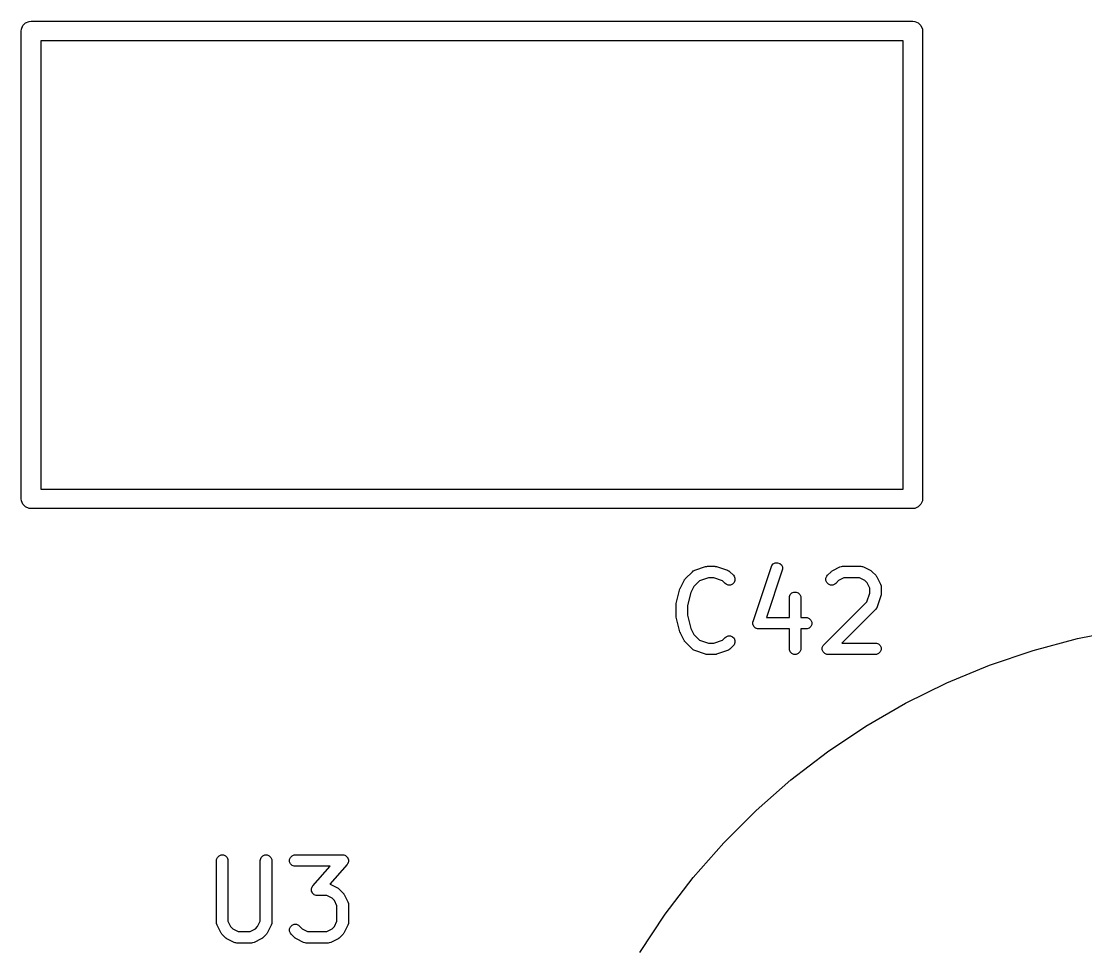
# Model space of a CAD drawing. Header units: inches. Extents: x 1.31 to 5.24, y -7.02 to -1.13.
# Drawn here: x 3.518 to 4.065, y -4.59 to -4.115 of the extents above; entities that cross this region are included whole.
import ezdxf

# ---------------------------------------------------------------- set-up
doc = ezdxf.new("R2010")
doc.units = ezdxf.units.IN
doc.header["$MEASUREMENT"] = 0
doc.layers.add('F.Silkscreen', color=41, linetype='CONTINUOUS', true_color=0xf2eda1)

msp = doc.modelspace()

# ---------------------------------------------------------------- linework, layer by layer
at = {"layer": 'F.Silkscreen', "linetype": 'CONTINUOUS'}
for p, q in [((3.52063, -4.11547), (3.52243, -4.11472)), ((3.52243, -4.11472), (3.52341, -4.11463)), ((3.52341, -4.11463), (3.97616, -4.11463)), ((3.97616, -4.11463), (3.97714, -4.11472)), ((3.97714, -4.11472), (3.97894, -4.11547)), ((3.51841, -4.11963), (3.5185, -4.11865)), ((3.51841, -4.35978), (3.51841, -4.11963)), ((3.5185, -4.11865), (3.51925, -4.11685)), ((3.51925, -4.11685), (3.52063, -4.11547)), ((3.97894, -4.11547), (3.98032, -4.11685)), ((3.98032, -4.11685), (3.98107, -4.11865)), ((3.98107, -4.11865), (3.98116, -4.11963)), ((3.98116, -4.11963), (3.98116, -4.35978)), ((3.52841, -4.12463), (3.52841, -4.35478)), ((3.97116, -4.12463), (3.52841, -4.12463)), ((3.97116, -4.35478), (3.97116, -4.12463)), ((3.52841, -4.35478), (3.97116, -4.35478)), ((3.5185, -4.36076), (3.51841, -4.35978)), ((3.51925, -4.36256), (3.5185, -4.36076)), ((3.98107, -4.36076), (3.98032, -4.36256)), ((3.98116, -4.35978), (3.98107, -4.36076)), ((3.52063, -4.36394), (3.51925, -4.36256)), ((3.52243, -4.36469), (3.52063, -4.36394)), ((3.52341, -4.36478), (3.52243, -4.36469)), ((3.97616, -4.36478), (3.52341, -4.36478)), ((3.97714, -4.36469), (3.97616, -4.36478)), ((3.97894, -4.36394), (3.97714, -4.36469)), ((3.98032, -4.36256), (3.97894, -4.36394)), ((3.90376, -4.39404), (3.90452, -4.39317)), ((3.90452, -4.39317), (3.90555, -4.39265)), ((3.90555, -4.39265), (3.9067, -4.39257)), ((3.9067, -4.39257), (3.90779, -4.39293)), ((3.90779, -4.39293), (3.90866, -4.39369)), ((3.90866, -4.39369), (3.90918, -4.39472)), ((3.85925, -4.40091), (3.863, -4.39716)), ((3.863, -4.39716), (3.86344, -4.39679)), ((3.86344, -4.39679), (3.86354, -4.39675)), ((3.86354, -4.39675), (3.86362, -4.39668)), ((3.86362, -4.39668), (3.86415, -4.39645)), ((3.86415, -4.39645), (3.86978, -4.39457)), ((3.86978, -4.39457), (3.87006, -4.39451)), ((3.87006, -4.39451), (3.87013, -4.39448)), ((3.87013, -4.39448), (3.87024, -4.39447)), ((3.87024, -4.39447), (3.87034, -4.39445)), ((3.87034, -4.39445), (3.87042, -4.39445)), ((3.87042, -4.39445), (3.87071, -4.39442)), ((3.87071, -4.39442), (3.87446, -4.39442)), ((3.87446, -4.39442), (3.87475, -4.39445)), ((3.87475, -4.39445), (3.87483, -4.39445)), ((3.87483, -4.39445), (3.87493, -4.39447)), ((3.87493, -4.39447), (3.87503, -4.39448)), ((3.87503, -4.39448), (3.87511, -4.39451)), ((3.87511, -4.39451), (3.87539, -4.39457)), ((3.87539, -4.39457), (3.88102, -4.39645)), ((3.88102, -4.39645), (3.88155, -4.39668)), ((3.88155, -4.39668), (3.88163, -4.39675)), ((3.88163, -4.39675), (3.88172, -4.39679)), ((3.88172, -4.39679), (3.88217, -4.39716)), ((3.88217, -4.39716), (3.88405, -4.39904)), ((3.88405, -4.39904), (3.88441, -4.39948)), ((3.89415, -4.42269), (3.90353, -4.39457)), ((3.90913, -4.39643), (3.90105, -4.42067)), ((3.90353, -4.39457), (3.90376, -4.39404)), ((3.90926, -4.39587), (3.90913, -4.39643)), ((3.90918, -4.39472), (3.90926, -4.39587)), ((3.932, -4.39948), (3.93236, -4.39904)), ((3.93236, -4.39904), (3.93424, -4.39716)), ((3.93424, -4.39716), (3.93446, -4.39698)), ((3.93446, -4.39698), (3.93452, -4.39692)), ((3.93452, -4.39692), (3.9346, -4.39686)), ((3.9346, -4.39686), (3.93469, -4.39679)), ((3.93469, -4.39679), (3.93476, -4.39676)), ((3.93476, -4.39676), (3.93501, -4.39661)), ((3.93501, -4.39661), (3.93875, -4.39473)), ((3.93875, -4.39473), (3.9393, -4.39453)), ((3.9393, -4.39453), (3.9394, -4.39452)), ((3.9394, -4.39452), (3.9395, -4.39448)), ((3.9395, -4.39448), (3.94008, -4.39442)), ((3.94008, -4.39442), (3.94945, -4.39442)), ((3.94945, -4.39442), (3.95003, -4.39448)), ((3.95003, -4.39448), (3.95012, -4.39452)), ((3.95012, -4.39452), (3.95023, -4.39453)), ((3.95023, -4.39453), (3.95077, -4.39473)), ((3.95077, -4.39473), (3.95452, -4.39661)), ((3.95452, -4.39661), (3.95477, -4.39676)), ((3.95477, -4.39676), (3.95484, -4.39679)), ((3.95484, -4.39679), (3.95492, -4.39686)), ((3.95492, -4.39686), (3.95501, -4.39692)), ((3.95501, -4.39692), (3.95506, -4.39698)), ((3.95506, -4.39698), (3.95529, -4.39716)), ((3.95529, -4.39716), (3.95716, -4.39904)), ((3.95716, -4.39904), (3.95735, -4.39926)), ((3.95735, -4.39926), (3.95741, -4.39931)), ((3.95741, -4.39931), (3.95746, -4.3994)), ((3.85682, -4.40543), (3.85869, -4.40168)), ((3.85869, -4.40168), (3.85885, -4.40143)), ((3.85885, -4.40143), (3.85888, -4.40136)), ((3.85888, -4.40136), (3.85895, -4.40128)), ((3.85895, -4.40128), (3.859, -4.40119)), ((3.859, -4.40119), (3.85906, -4.40114)), ((3.85906, -4.40114), (3.85925, -4.40091)), ((3.86376, -4.40475), (3.86225, -4.40778)), ((3.86668, -4.40183), (3.86376, -4.40475)), ((3.87119, -4.40033), (3.86668, -4.40183)), ((3.87398, -4.40033), (3.87119, -4.40033)), ((3.87849, -4.40183), (3.87398, -4.40033)), ((3.87987, -4.40321), (3.87849, -4.40183)), ((3.88032, -4.40358), (3.87987, -4.40321)), ((3.88138, -4.40402), (3.88032, -4.40358)), ((3.88253, -4.40402), (3.88138, -4.40402)), ((3.8836, -4.40358), (3.88253, -4.40402)), ((3.88441, -4.40276), (3.8836, -4.40358)), ((3.88441, -4.39948), (3.88485, -4.40055)), ((3.88485, -4.4017), (3.88441, -4.40276)), ((3.88485, -4.40055), (3.88485, -4.4017)), ((3.93155, -4.40055), (3.932, -4.39948)), ((3.93155, -4.4017), (3.93155, -4.40055)), ((3.932, -4.40276), (3.93155, -4.4017)), ((3.93281, -4.40358), (3.932, -4.40276)), ((3.93388, -4.40402), (3.93281, -4.40358)), ((3.93503, -4.40402), (3.93388, -4.40402)), ((3.93609, -4.40358), (3.93503, -4.40402)), ((3.93654, -4.40321), (3.93609, -4.40358)), ((3.93807, -4.40168), (3.93654, -4.40321)), ((3.94077, -4.40033), (3.93807, -4.40168)), ((3.94875, -4.40033), (3.94077, -4.40033)), ((3.95145, -4.40168), (3.94875, -4.40033)), ((3.95265, -4.40287), (3.95145, -4.40168)), ((3.954, -4.40557), (3.95265, -4.40287)), ((3.95746, -4.3994), (3.95753, -4.39948)), ((3.95753, -4.39948), (3.95756, -4.39956)), ((3.95756, -4.39956), (3.95771, -4.3998)), ((3.95771, -4.3998), (3.95959, -4.40355)), ((3.95959, -4.40355), (3.9598, -4.40409)), ((3.9598, -4.40409), (3.9598, -4.4042)), ((3.9598, -4.4042), (3.95984, -4.4043)), ((3.95984, -4.4043), (3.9599, -4.40487)), ((3.85472, -4.41353), (3.8566, -4.40603)), ((3.8566, -4.40603), (3.85661, -4.40599)), ((3.85661, -4.40597), (3.8567, -4.40573)), ((3.85661, -4.40599), (3.85661, -4.40597)), ((3.8567, -4.40573), (3.85679, -4.40549)), ((3.85679, -4.40549), (3.8568, -4.40547)), ((3.8568, -4.40547), (3.85682, -4.40543)), ((3.86225, -4.40778), (3.86054, -4.41461)), ((3.91275, -4.4105), (3.91281, -4.40992)), ((3.91281, -4.40992), (3.91325, -4.40886)), ((3.91325, -4.40886), (3.91406, -4.40804)), ((3.91406, -4.40804), (3.91513, -4.4076)), ((3.91513, -4.4076), (3.91628, -4.4076)), ((3.91628, -4.4076), (3.91734, -4.40804)), ((3.91734, -4.40804), (3.91816, -4.40886)), ((3.91816, -4.40886), (3.9186, -4.40992)), ((3.9186, -4.40992), (3.91866, -4.4105)), ((3.95249, -4.41265), (3.954, -4.40814)), ((3.954, -4.40814), (3.954, -4.40557)), ((3.95975, -4.40956), (3.95787, -4.41518)), ((3.95981, -4.40927), (3.95975, -4.40956)), ((3.95984, -4.4092), (3.95981, -4.40927)), ((3.95985, -4.40909), (3.95984, -4.4092)), ((3.95988, -4.40899), (3.95985, -4.40909)), ((3.9599, -4.40862), (3.95987, -4.40891)), ((3.95987, -4.40891), (3.95988, -4.40899)), ((3.9599, -4.40487), (3.9599, -4.40862)), ((3.85463, -4.41425), (3.85464, -4.41415)), ((3.85463, -4.41987), (3.85463, -4.41425)), ((3.85464, -4.4141), (3.85467, -4.41389)), ((3.85464, -4.41415), (3.85464, -4.4141)), ((3.85467, -4.41389), (3.85469, -4.41367)), ((3.85469, -4.41367), (3.85471, -4.41363)), ((3.85471, -4.41363), (3.85472, -4.41353)), ((3.86054, -4.41461), (3.86054, -4.41951)), ((3.91275, -4.42067), (3.91275, -4.4105)), ((3.91866, -4.4105), (3.91866, -4.42067)), ((3.93049, -4.43466), (3.95249, -4.41265)), ((3.95764, -4.41571), (3.95757, -4.41579)), ((3.95787, -4.41518), (3.95764, -4.41571)), ((3.85464, -4.41997), (3.85463, -4.41987)), ((3.85464, -4.42002), (3.85464, -4.41997)), ((3.85467, -4.42023), (3.85464, -4.42002)), ((3.85469, -4.42045), (3.85467, -4.42023)), ((3.85471, -4.42049), (3.85469, -4.42045)), ((3.85472, -4.42059), (3.85471, -4.42049)), ((3.8566, -4.42809), (3.85472, -4.42059)), ((3.86054, -4.41951), (3.86225, -4.42634)), ((3.90105, -4.42067), (3.91275, -4.42067)), ((3.91866, -4.42067), (3.92133, -4.42067)), ((3.92133, -4.42067), (3.9219, -4.42073)), ((3.9219, -4.42073), (3.92297, -4.42117)), ((3.92297, -4.42117), (3.92378, -4.42198)), ((3.95716, -4.41634), (3.9397, -4.43379)), ((3.95753, -4.41589), (3.95716, -4.41634)), ((3.95757, -4.41579), (3.95753, -4.41589)), ((3.86225, -4.42634), (3.86376, -4.42937)), ((3.89403, -4.42325), (3.89406, -4.4231)), ((3.89406, -4.42372), (3.89403, -4.42325)), ((3.89406, -4.42305), (3.89409, -4.42297)), ((3.89406, -4.4231), (3.89406, -4.42305)), ((3.89406, -4.4242), (3.89406, -4.42372)), ((3.8941, -4.4243), (3.89406, -4.4242)), ((3.89409, -4.42297), (3.89415, -4.42269)), ((3.89411, -4.4244), (3.8941, -4.4243)), ((3.89432, -4.42482), (3.89411, -4.4244)), ((3.8945, -4.42526), (3.89432, -4.42482)), ((3.89458, -4.42534), (3.8945, -4.42526)), ((3.89462, -4.42543), (3.89458, -4.42534)), ((3.89498, -4.42574), (3.89462, -4.42543)), ((3.89532, -4.42608), (3.89498, -4.42574)), ((3.89541, -4.42612), (3.89532, -4.42608)), ((3.89549, -4.42619), (3.89541, -4.42612)), ((3.89594, -4.42634), (3.89549, -4.42619)), ((3.89638, -4.42652), (3.89594, -4.42634)), ((3.89653, -4.42653), (3.89638, -4.42652)), ((3.89659, -4.42655), (3.89653, -4.42653)), ((3.89666, -4.42655), (3.89659, -4.42655)), ((3.89696, -4.42657), (3.89666, -4.42655)), ((3.91275, -4.42657), (3.89696, -4.42657)), ((3.91275, -4.43674), (3.91275, -4.42657)), ((3.92133, -4.42657), (3.91866, -4.42657)), ((3.91866, -4.42657), (3.91866, -4.43674)), ((3.9219, -4.42652), (3.92133, -4.42657)), ((3.92297, -4.42608), (3.9219, -4.42652)), ((3.92378, -4.42526), (3.92297, -4.42608)), ((3.92378, -4.42198), (3.92422, -4.42305)), ((3.92422, -4.4242), (3.92378, -4.42526)), ((3.92422, -4.42305), (3.92422, -4.4242)), ((3.85661, -4.42813), (3.8566, -4.42809)), ((3.85661, -4.42815), (3.85661, -4.42813)), ((3.8567, -4.42839), (3.85661, -4.42815)), ((3.85679, -4.42863), (3.8567, -4.42839)), ((3.8568, -4.42865), (3.85679, -4.42863)), ((3.85682, -4.42869), (3.8568, -4.42865)), ((3.85869, -4.43244), (3.85682, -4.42869)), ((3.86376, -4.42937), (3.86668, -4.43229)), ((3.87849, -4.43229), (3.87987, -4.43091)), ((3.87987, -4.43091), (3.88032, -4.43054)), ((3.88032, -4.43054), (3.88138, -4.4301)), ((3.88138, -4.4301), (3.88253, -4.4301)), ((3.88253, -4.4301), (3.8836, -4.43054)), ((3.8836, -4.43054), (3.88441, -4.43135)), ((3.88441, -4.43135), (3.88485, -4.43242)), ((4.03791, -4.43761), (4.06076, -4.43149)), ((4.06076, -4.43149), (4.08395, -4.42687)), ((3.85885, -4.43269), (3.85869, -4.43244)), ((3.85888, -4.43276), (3.85885, -4.43269)), ((3.85895, -4.43284), (3.85888, -4.43276)), ((3.859, -4.43293), (3.85895, -4.43284)), ((3.85906, -4.43298), (3.859, -4.43293)), ((3.85925, -4.43321), (3.85906, -4.43298)), ((3.863, -4.43696), (3.85925, -4.43321)), ((3.86344, -4.43733), (3.863, -4.43696)), ((3.86354, -4.43737), (3.86344, -4.43733)), ((3.86362, -4.43744), (3.86354, -4.43737)), ((3.86415, -4.43767), (3.86362, -4.43744)), ((3.86668, -4.43229), (3.87119, -4.43379)), ((3.87119, -4.43379), (3.87398, -4.43379)), ((3.87398, -4.43379), (3.87849, -4.43229)), ((3.88155, -4.43744), (3.88102, -4.43767)), ((3.88163, -4.43737), (3.88155, -4.43744)), ((3.88172, -4.43733), (3.88163, -4.43737)), ((3.88217, -4.43696), (3.88172, -4.43733)), ((3.88405, -4.43508), (3.88217, -4.43696)), ((3.88441, -4.43464), (3.88405, -4.43508)), ((3.88485, -4.43357), (3.88441, -4.43464)), ((3.88485, -4.43242), (3.88485, -4.43357)), ((3.91281, -4.43732), (3.91275, -4.43674)), ((3.91325, -4.43839), (3.91281, -4.43732)), ((3.9186, -4.43732), (3.91816, -4.43839)), ((3.91866, -4.43674), (3.9186, -4.43732)), ((3.92968, -4.43617), (3.93012, -4.4351)), ((3.92968, -4.43732), (3.92968, -4.43617)), ((3.93012, -4.43839), (3.92968, -4.43732)), ((3.93012, -4.4351), (3.93049, -4.43466)), ((3.9397, -4.43379), (3.95695, -4.43379)), ((3.95695, -4.43379), (3.95752, -4.43385)), ((3.95752, -4.43385), (3.95859, -4.43429)), ((3.95859, -4.43429), (3.9594, -4.4351)), ((3.9594, -4.4351), (3.95984, -4.43617)), ((3.95984, -4.43732), (3.9594, -4.43839)), ((3.95984, -4.43617), (3.95984, -4.43732)), ((4.01552, -4.44521), (4.03791, -4.43761)), ((3.86978, -4.43955), (3.86415, -4.43767)), ((3.87006, -4.43961), (3.86978, -4.43955)), ((3.87013, -4.43964), (3.87006, -4.43961)), ((3.87024, -4.43965), (3.87013, -4.43964)), ((3.87034, -4.43967), (3.87024, -4.43965)), ((3.87042, -4.43967), (3.87034, -4.43967)), ((3.87071, -4.4397), (3.87042, -4.43967)), ((3.87446, -4.4397), (3.87071, -4.4397)), ((3.87475, -4.43967), (3.87446, -4.4397)), ((3.87483, -4.43967), (3.87475, -4.43967)), ((3.87493, -4.43965), (3.87483, -4.43967)), ((3.87503, -4.43964), (3.87493, -4.43965)), ((3.87511, -4.43961), (3.87503, -4.43964)), ((3.87539, -4.43955), (3.87511, -4.43961)), ((3.88102, -4.43767), (3.87539, -4.43955)), ((3.91406, -4.4392), (3.91325, -4.43839)), ((3.91513, -4.43964), (3.91406, -4.4392)), ((3.91628, -4.43964), (3.91513, -4.43964)), ((3.91734, -4.4392), (3.91628, -4.43964)), ((3.91816, -4.43839), (3.91734, -4.4392)), ((3.93094, -4.4392), (3.93012, -4.43839)), ((3.932, -4.43964), (3.93094, -4.4392)), ((3.93258, -4.4397), (3.932, -4.43964)), ((3.95695, -4.4397), (3.93258, -4.4397)), ((3.95752, -4.43964), (3.95695, -4.4397)), ((3.95859, -4.4392), (3.95752, -4.43964)), ((3.9594, -4.43839), (3.95859, -4.4392)), ((3.99367, -4.45426), (4.01552, -4.44521)), ((3.97246, -4.46472), (3.99367, -4.45426)), ((3.95197, -4.47655), (3.97246, -4.46472)), ((3.93231, -4.48969), (3.95197, -4.47655)), ((3.91355, -4.50409), (3.93231, -4.48969)), ((3.89576, -4.51968), (3.91355, -4.50409)), ((3.87904, -4.5364), (3.89576, -4.51968)), ((3.86345, -4.55418), (3.87904, -4.5364)), ((3.61863, -4.54547), (3.61868, -4.54489)), ((3.61863, -4.57734), (3.61863, -4.54547)), ((3.61868, -4.54489), (3.61912, -4.54382)), ((3.61912, -4.54382), (3.61994, -4.54301)), ((3.61994, -4.54301), (3.621, -4.54257)), ((3.621, -4.54257), (3.62215, -4.54257)), ((3.62215, -4.54257), (3.62322, -4.54301)), ((3.62322, -4.54301), (3.62403, -4.54382)), ((3.62403, -4.54382), (3.62447, -4.54489)), ((3.62447, -4.54489), (3.62453, -4.54547)), ((3.62453, -4.54547), (3.62453, -4.57664)), ((3.64112, -4.54547), (3.64118, -4.54489)), ((3.64112, -4.57664), (3.64112, -4.54547)), ((3.64118, -4.54489), (3.64162, -4.54382)), ((3.64162, -4.54382), (3.64244, -4.54301)), ((3.64244, -4.54301), (3.6435, -4.54257)), ((3.6435, -4.54257), (3.64465, -4.54257)), ((3.64465, -4.54257), (3.64572, -4.54301)), ((3.64572, -4.54301), (3.64653, -4.54382)), ((3.64653, -4.54382), (3.64697, -4.54489)), ((3.64697, -4.54489), (3.64703, -4.54547)), ((3.64703, -4.54547), (3.64703, -4.57734)), ((3.65618, -4.54489), (3.65662, -4.54382)), ((3.65618, -4.54604), (3.65618, -4.54489)), ((3.65662, -4.54711), (3.65618, -4.54604)), ((3.65662, -4.54382), (3.65743, -4.54301)), ((3.65743, -4.54301), (3.6585, -4.54257)), ((3.6585, -4.54257), (3.65907, -4.54251)), ((3.65907, -4.54251), (3.68345, -4.54251)), ((3.68345, -4.54251), (3.68375, -4.54254)), ((3.68375, -4.54254), (3.68383, -4.54254)), ((3.68383, -4.54254), (3.68388, -4.54256)), ((3.68388, -4.54256), (3.68402, -4.54257)), ((3.68402, -4.54257), (3.68447, -4.54275)), ((3.68447, -4.54275), (3.68492, -4.54291)), ((3.68492, -4.54291), (3.68499, -4.54297)), ((3.68499, -4.54297), (3.68509, -4.54301)), ((3.68509, -4.54301), (3.68543, -4.54335)), ((3.68543, -4.54335), (3.68579, -4.54367)), ((3.68579, -4.54367), (3.68583, -4.54375)), ((3.68583, -4.54375), (3.6859, -4.54382)), ((3.6859, -4.54382), (3.68608, -4.54427)), ((3.686, -4.54694), (3.68592, -4.54705)), ((3.68616, -4.54648), (3.686, -4.54694)), ((3.68608, -4.54427), (3.6863, -4.5447)), ((3.68634, -4.54604), (3.68616, -4.54648)), ((3.6863, -4.5447), (3.6863, -4.5448)), ((3.6863, -4.5448), (3.68634, -4.54489)), ((3.68634, -4.54489), (3.68634, -4.54537)), ((3.68634, -4.54537), (3.68637, -4.54585)), ((3.68637, -4.54585), (3.68634, -4.54594)), ((3.68634, -4.54594), (3.68634, -4.54604)), ((3.65743, -4.54792), (3.65662, -4.54711)), ((3.6585, -4.54836), (3.65743, -4.54792)), ((3.65907, -4.54842), (3.6585, -4.54836)), ((3.67694, -4.54842), (3.65907, -4.54842)), ((3.6681, -4.55852), (3.67694, -4.54842)), ((3.68567, -4.54741), (3.67674, -4.55762)), ((3.68585, -4.54716), (3.68567, -4.54741)), ((3.6859, -4.54711), (3.68585, -4.54716)), ((3.68592, -4.54705), (3.6859, -4.54711)), ((3.67674, -4.55762), (3.67727, -4.55782)), ((3.67727, -4.55782), (3.68102, -4.5597)), ((3.84905, -4.57295), (3.86345, -4.55418)), ((3.66739, -4.56008), (3.66743, -4.55999)), ((3.66743, -4.56056), (3.66739, -4.56008)), ((3.66743, -4.55989), (3.66761, -4.55944)), ((3.66743, -4.55999), (3.66743, -4.55989)), ((3.66743, -4.56104), (3.66743, -4.56056)), ((3.66746, -4.56113), (3.66743, -4.56104)), ((3.66747, -4.56123), (3.66746, -4.56113)), ((3.66768, -4.56166), (3.66747, -4.56123)), ((3.66761, -4.55944), (3.66776, -4.55899)), ((3.66787, -4.5621), (3.66768, -4.56166)), ((3.66776, -4.55899), (3.66785, -4.55888)), ((3.66785, -4.55888), (3.66787, -4.55882)), ((3.66787, -4.55882), (3.66792, -4.55877)), ((3.66794, -4.56217), (3.66787, -4.5621)), ((3.66792, -4.55877), (3.6681, -4.55852)), ((3.66798, -4.56226), (3.66794, -4.56217)), ((3.66834, -4.56258), (3.66798, -4.56226)), ((3.66868, -4.56292), (3.66834, -4.56258)), ((3.66877, -4.56296), (3.66868, -4.56292)), ((3.66885, -4.56302), (3.66877, -4.56296)), ((3.6693, -4.56318), (3.66885, -4.56302)), ((3.66975, -4.56336), (3.6693, -4.56318)), ((3.68102, -4.5597), (3.68126, -4.55985)), ((3.68126, -4.55985), (3.68134, -4.55988)), ((3.68134, -4.55988), (3.68142, -4.55995)), ((3.68142, -4.55995), (3.68151, -4.56001)), ((3.68151, -4.56001), (3.68156, -4.56006)), ((3.68156, -4.56006), (3.68178, -4.56025)), ((3.68178, -4.56025), (3.68366, -4.56213)), ((3.68366, -4.56213), (3.68384, -4.56235)), ((3.68384, -4.56235), (3.6839, -4.5624)), ((3.6839, -4.5624), (3.68396, -4.56249)), ((3.68396, -4.56249), (3.68403, -4.56257)), ((3.68403, -4.56257), (3.68406, -4.56264)), ((3.68406, -4.56264), (3.68421, -4.56289)), ((3.68421, -4.56289), (3.68609, -4.56664)), ((3.66989, -4.56337), (3.66975, -4.56336)), ((3.66994, -4.56339), (3.66989, -4.56337)), ((3.67002, -4.56339), (3.66994, -4.56339)), ((3.67032, -4.56342), (3.67002, -4.56339)), ((3.67525, -4.56342), (3.67032, -4.56342)), ((3.67795, -4.56476), (3.67525, -4.56342)), ((3.67914, -4.56596), (3.67795, -4.56476)), ((3.68049, -4.56866), (3.67914, -4.56596)), ((3.68049, -4.57664), (3.68049, -4.56866)), ((3.68609, -4.56664), (3.68629, -4.56718)), ((3.68629, -4.56718), (3.6863, -4.56729)), ((3.6863, -4.56729), (3.68634, -4.56739)), ((3.68634, -4.56739), (3.6864, -4.56796)), ((3.6864, -4.56796), (3.6864, -4.57734)), ((3.83591, -4.59261), (3.84905, -4.57295)), ((3.61868, -4.57791), (3.61863, -4.57734)), ((3.61872, -4.57801), (3.61868, -4.57791)), ((3.61873, -4.57812), (3.61872, -4.57801)), ((3.61894, -4.57866), (3.61873, -4.57812)), ((3.62081, -4.58241), (3.61894, -4.57866)), ((3.62453, -4.57664), (3.62588, -4.57934)), ((3.62588, -4.57934), (3.62708, -4.58053)), ((3.63858, -4.58053), (3.63977, -4.57934)), ((3.63977, -4.57934), (3.64112, -4.57664)), ((3.64672, -4.57866), (3.64484, -4.58241)), ((3.64692, -4.57812), (3.64672, -4.57866)), ((3.64693, -4.57801), (3.64692, -4.57812)), ((3.64697, -4.57791), (3.64693, -4.57801)), ((3.64703, -4.57734), (3.64697, -4.57791)), ((3.65618, -4.58051), (3.65662, -4.57945)), ((3.65662, -4.57945), (3.65743, -4.57863)), ((3.65743, -4.57863), (3.6585, -4.57819)), ((3.6585, -4.57819), (3.65965, -4.57819)), ((3.65965, -4.57819), (3.66071, -4.57863)), ((3.66071, -4.57863), (3.66116, -4.579)), ((3.66116, -4.579), (3.6627, -4.58053)), ((3.67795, -4.58053), (3.67914, -4.57934)), ((3.67914, -4.57934), (3.68049, -4.57664)), ((3.68609, -4.57866), (3.68421, -4.58241)), ((3.68629, -4.57812), (3.68609, -4.57866)), ((3.6863, -4.57801), (3.68629, -4.57812)), ((3.68634, -4.57791), (3.6863, -4.57801)), ((3.6864, -4.57734), (3.68634, -4.57791)), ((3.62097, -4.58265), (3.62081, -4.58241)), ((3.621, -4.58273), (3.62097, -4.58265)), ((3.62106, -4.58281), (3.621, -4.58273)), ((3.62112, -4.5829), (3.62106, -4.58281)), ((3.62118, -4.58295), (3.62112, -4.5829)), ((3.62137, -4.58317), (3.62118, -4.58295)), ((3.62324, -4.58505), (3.62137, -4.58317)), ((3.62347, -4.58523), (3.62324, -4.58505)), ((3.62708, -4.58053), (3.62977, -4.58188)), ((3.62977, -4.58188), (3.63588, -4.58188)), ((3.63588, -4.58188), (3.63858, -4.58053)), ((3.64241, -4.58505), (3.64219, -4.58523)), ((3.64429, -4.58317), (3.64241, -4.58505)), ((3.64447, -4.58295), (3.64429, -4.58317)), ((3.64453, -4.5829), (3.64447, -4.58295)), ((3.64459, -4.58281), (3.64453, -4.5829)), ((3.64466, -4.58273), (3.64459, -4.58281)), ((3.64469, -4.58265), (3.64466, -4.58273)), ((3.64484, -4.58241), (3.64469, -4.58265)), ((3.65618, -4.58166), (3.65618, -4.58051)), ((3.65662, -4.58273), (3.65618, -4.58166)), ((3.65699, -4.58317), (3.65662, -4.58273)), ((3.65886, -4.58505), (3.65699, -4.58317)), ((3.65909, -4.58523), (3.65886, -4.58505)), ((3.6627, -4.58053), (3.6654, -4.58188)), ((3.6654, -4.58188), (3.67525, -4.58188)), ((3.67525, -4.58188), (3.67795, -4.58053)), ((3.68178, -4.58505), (3.68156, -4.58523)), ((3.68366, -4.58317), (3.68178, -4.58505)), ((3.68384, -4.58295), (3.68366, -4.58317)), ((3.6839, -4.5829), (3.68384, -4.58295)), ((3.68396, -4.58281), (3.6839, -4.5829)), ((3.68403, -4.58273), (3.68396, -4.58281)), ((3.68406, -4.58265), (3.68403, -4.58273)), ((3.68421, -4.58241), (3.68406, -4.58265)), ((3.62352, -4.58529), (3.62347, -4.58523)), ((3.62361, -4.58535), (3.62352, -4.58529)), ((3.62369, -4.58542), (3.62361, -4.58535)), ((3.62376, -4.58545), (3.62369, -4.58542)), ((3.62401, -4.5856), (3.62376, -4.58545)), ((3.62776, -4.58748), (3.62401, -4.5856)), ((3.6283, -4.58768), (3.62776, -4.58748)), ((3.6284, -4.58769), (3.6283, -4.58768)), ((3.6285, -4.58773), (3.6284, -4.58769)), ((3.62908, -4.58779), (3.6285, -4.58773)), ((3.63658, -4.58779), (3.62908, -4.58779)), ((3.63715, -4.58773), (3.63658, -4.58779)), ((3.63725, -4.58769), (3.63715, -4.58773)), ((3.63736, -4.58768), (3.63725, -4.58769)), ((3.6379, -4.58748), (3.63736, -4.58768)), ((3.64165, -4.5856), (3.6379, -4.58748)), ((3.64189, -4.58545), (3.64165, -4.5856)), ((3.64197, -4.58542), (3.64189, -4.58545)), ((3.64205, -4.58535), (3.64197, -4.58542)), ((3.64214, -4.58529), (3.64205, -4.58535)), ((3.64219, -4.58523), (3.64214, -4.58529)), ((3.65914, -4.58529), (3.65909, -4.58523)), ((3.65923, -4.58535), (3.65914, -4.58529)), ((3.65931, -4.58542), (3.65923, -4.58535)), ((3.65938, -4.58545), (3.65931, -4.58542)), ((3.65963, -4.5856), (3.65938, -4.58545)), ((3.66338, -4.58748), (3.65963, -4.5856)), ((3.66392, -4.58768), (3.66338, -4.58748)), ((3.66402, -4.58769), (3.66392, -4.58768)), ((3.66412, -4.58773), (3.66402, -4.58769)), ((3.6647, -4.58779), (3.66412, -4.58773)), ((3.67595, -4.58779), (3.6647, -4.58779)), ((3.67652, -4.58773), (3.67595, -4.58779)), ((3.67662, -4.58769), (3.67652, -4.58773)), ((3.67673, -4.58768), (3.67662, -4.58769)), ((3.67727, -4.58748), (3.67673, -4.58768)), ((3.68102, -4.5856), (3.67727, -4.58748)), ((3.68126, -4.58545), (3.68102, -4.5856)), ((3.68134, -4.58542), (3.68126, -4.58545)), ((3.68142, -4.58535), (3.68134, -4.58542)), ((3.68151, -4.58529), (3.68142, -4.58535)), ((3.68156, -4.58523), (3.68151, -4.58529))]:
    msp.add_line(p, q, dxfattribs=at)

doc.saveas('drawing.dxf')
